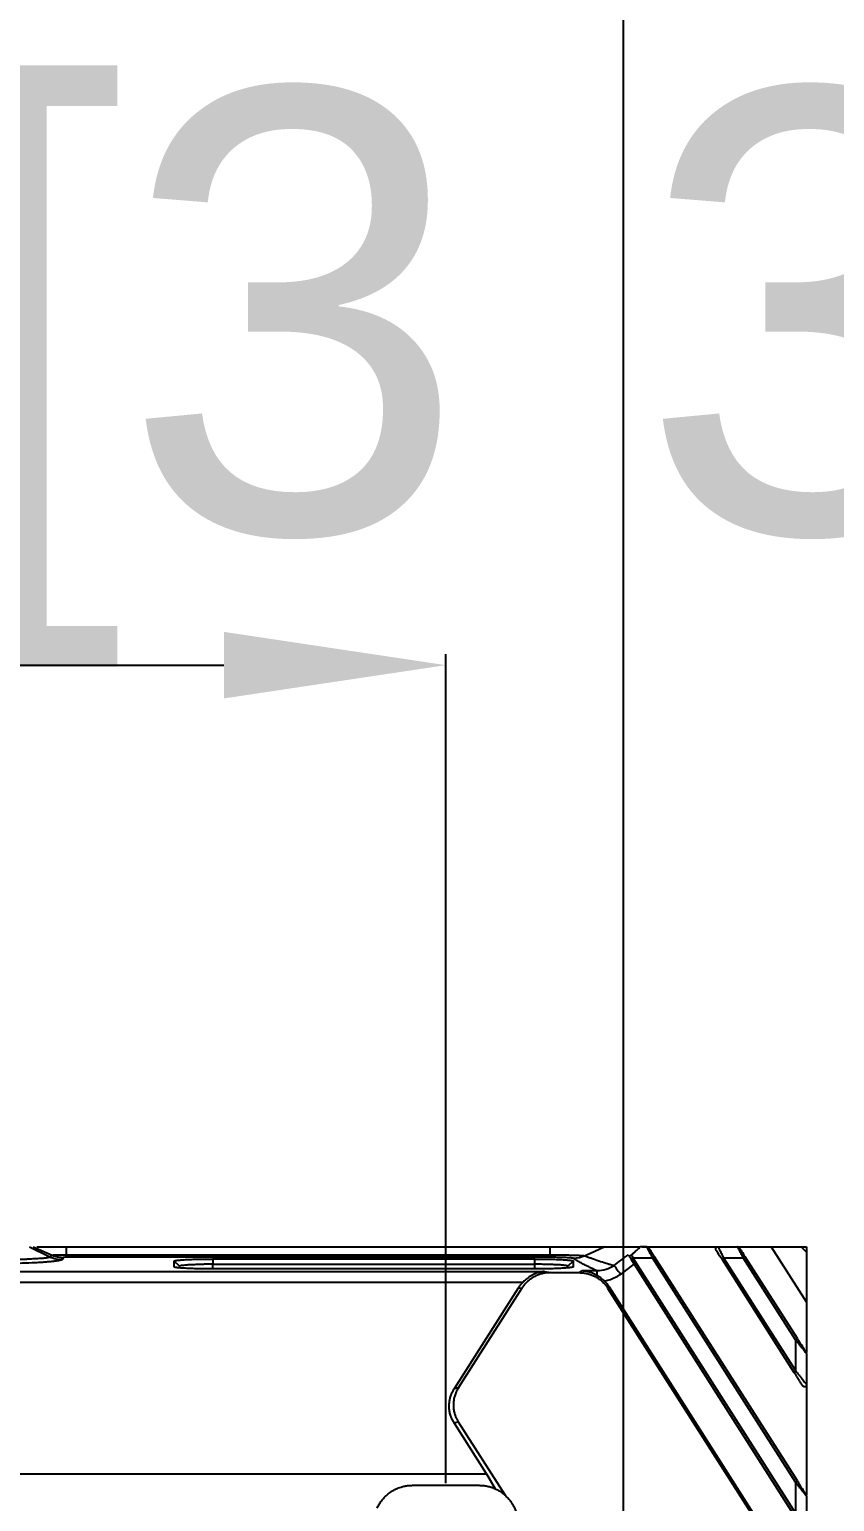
# Model space of a CAD drawing. Header units: millimetres. Extents: x 620 to 19791, y 2539 to 6969.
# Drawn here: x 8759.3 to 8831.8, y 3697.7 to 3830.4 of the extents above; entities that cross this region are included whole.
import ezdxf

# ---------------------------------------------------------------- set-up
doc = ezdxf.new("R2010")
doc.units = ezdxf.units.MM
doc.styles.get("Standard").update_dxf_attribs({"font": 'arial.ttf'})
doc.dimstyles.new('缩小5倍', dxfattribs={"dimtxt": 40, "dimasz": 20, "dimexe": 1, "dimexo": 0.2, "dimgap": 0, "dimtad": 1, "dimtoh": 1, "dimdec": 1, "dimzin": 9, "dimdsep": 46, "dimtxsty": 'Standard', "dimblk": '_FILLED', "dimcen": 0.2, "dimclrd": 256, "dimclre": 256, "dimclrt": 256, "dimadec": 1, "dimazin": 2, "dimtfac": 1, "dimtdec": 1, "dimtofl": 0, "dimtmove": 0, "dimatfit": 3, "dimldrblk": '_FILLED', "dimfxl": 1, "dimtolj": 1, "dimtzin": 0, "dimarcsym": 0})

# ---------------------------------------------------------------- blocks, each defined once
blk = doc.blocks.new('_FILLED')
at = {"color": 0, "linetype": 'ByBlock'}
blk.add_solid([(0, 0), (-1, 0.15), (-1, -0.15)], dxfattribs=at)
blk = doc.blocks.new('*D195')
at = {"lineweight": -2, "transparency": 16777216}
for p, q in [((8813, 3693.19), (8929.91, 3693.19)), ((8928.91, 3673.19), (8928.91, 3430.69)), ((8813, 3410.69), (8929.91, 3410.69))]:
    blk.add_line(p, q, dxfattribs=at)
at = {"layer": 'Defpoints', "color": 0, "transparency": 16777216}
for p in [(8812.8, 3693.19), (8812.8, 3410.69), (8928.91, 3410.69)]:
    blk.add_point(p, dxfattribs=at)
at = {"lineweight": -2, "transparency": 16777216, "xscale": 20, "yscale": 20, "zscale": 20}
for p, rotation in [((8928.91, 3693.19), 90), ((8928.91, 3410.69), 270)]:
    blk.add_blockref('_FILLED', p, dxfattribs=dict(at, rotation=rotation))
at = {"transparency": 16777216, "insert": (8903.01, 3551.94), "char_height": 40, "attachment_point": 5, "rotation": 90}
blk.add_mtext('\\A1;282.5mm [11 1/8"]', dxfattribs=at)
blk = doc.blocks.new('*D196')
at = {"lineweight": -2, "transparency": 16777216}
for p, q in [((8695.8, 3693.39), (8695.8, 3845.1)), ((8812.8, 3693.39), (8812.8, 3845.1)), ((8792.8, 3844.1), (8715.8, 3844.1))]:
    blk.add_line(p, q, dxfattribs=at)
at = {"layer": 'Defpoints', "color": 0, "transparency": 16777216}
for p in [(8695.8, 3844.1), (8695.8, 3693.19), (8812.8, 3693.19)]:
    blk.add_point(p, dxfattribs=at)
at = {"lineweight": -2, "transparency": 16777216, "xscale": 20, "yscale": 20, "zscale": 20, "rotation": 180}
blk.add_blockref('_FILLED', (8695.8, 3844.1), dxfattribs=at)
at = {"lineweight": -2, "transparency": 16777216, "xscale": 20, "yscale": 20, "zscale": 20}
blk.add_blockref('_FILLED', (8812.8, 3844.1), dxfattribs=at)
at = {"transparency": 16777216, "insert": (8754.3, 3869.99), "char_height": 40, "attachment_point": 5}
blk.add_mtext('\\A1;117mm [4 5/8"]', dxfattribs=at)
blk = doc.blocks.new('*D198')
at = {"lineweight": -2, "transparency": 16777216}
for p, q in [((8711.8, 3699.39), (8711.8, 3774.1)), ((8796.8, 3699.39), (8796.8, 3774.1)), ((8731.8, 3773.1), (8776.8, 3773.1))]:
    blk.add_line(p, q, dxfattribs=at)
at = {"layer": 'Defpoints', "color": 0, "transparency": 16777216}
for p in [(8796.8, 3773.1), (8711.8, 3699.19), (8796.8, 3699.19)]:
    blk.add_point(p, dxfattribs=at)
at = {"lineweight": -2, "transparency": 16777216, "xscale": 20, "yscale": 20, "zscale": 20, "rotation": 180}
blk.add_blockref('_FILLED', (8711.8, 3773.1), dxfattribs=at)
at = {"lineweight": -2, "transparency": 16777216, "xscale": 20, "yscale": 20, "zscale": 20}
blk.add_blockref('_FILLED', (8796.8, 3773.1), dxfattribs=at)
at = {"transparency": 16777216, "insert": (8754.3, 3798.99), "char_height": 40, "attachment_point": 5}
blk.add_mtext('\\A1;85mm [3 3/8"]', dxfattribs=at)
blk = doc.blocks.new('*D199')
at = {"lineweight": -2, "transparency": 16777216}
for p, q in [((8800, 3695.69), (9024.03, 3695.69)), ((9023.03, 3428.19), (9023.03, 3675.69)), ((8800, 3408.19), (9024.03, 3408.19))]:
    blk.add_line(p, q, dxfattribs=at)
at = {"layer": 'Defpoints', "color": 0, "transparency": 16777216}
for p in [(8799.8, 3695.69), (9023.03, 3695.69), (8799.8, 3408.19)]:
    blk.add_point(p, dxfattribs=at)
at = {"lineweight": -2, "transparency": 16777216, "xscale": 20, "yscale": 20, "zscale": 20}
for p, rotation in [((9023.03, 3695.69), 90), ((9023.03, 3408.19), 270)]:
    blk.add_blockref('_FILLED', p, dxfattribs=dict(at, rotation=rotation))
at = {"transparency": 16777216, "insert": (8997.13, 3551.94), "char_height": 40, "attachment_point": 5, "rotation": 90}
blk.add_mtext('\\A1;287.5mm [11 3/8"]', dxfattribs=at)
blk = doc.blocks.new('tgd')
at = {"color": 7, "linetype": 'Continuous', "lineweight": 25}
for p, q in [((18372.46, 5051.61), (18374.3, 5050.7)), ((18372.78, 5051.61), (18374.5, 5050.85)), ((18375.77, 5051.61), (18375.77, 5050.88)), ((18375.77, 5051.61), (18419.34, 5051.61)), ((18419.34, 5051.61), (18419.34, 5050.88)), ((18428.09, 5051.61), (18427.48, 5051.61)), ((18427.65, 5051.61), (18428.09, 5051.61)), ((18428.09, 5051.61), (18434.49, 5051.61)), ((18434.49, 5051.61), (18436.27, 5051.61)), ((18436.27, 5051.61), (18439.28, 5051.61)), ((18439.28, 5051.61), (18442.48, 5046.61)), ((18439.28, 5051.61), (18441.98, 5051.61)), ((18441.98, 5051.61), (18442.48, 5051.61)), ((18442.48, 5051.11), (18441.98, 5051.61)), ((18442.48, 5051.61), (18442.48, 5051.11)), ((18375.77, 5050.66), (18375.77, 5050.88)), ((18375.77, 5050.88), (18419.34, 5050.88)), ((18419.35, 5050.66), (18375.77, 5050.66)), ((18385.5, 5049.79), (18385.5, 5050.31)), ((18385.98, 5049.84), (18385.5, 5050.31)), ((18388.98, 5050.5), (18417.98, 5050.5)), ((18388.98, 5050.5), (18388.98, 5050.02)), ((18417.98, 5050.02), (18417.98, 5050.5)), ((18421.45, 5050.31), (18420.98, 5049.84)), ((18421.45, 5050.31), (18421.45, 5049.79)), ((18426.65, 5050.5), (18441.31, 5027.49)), ((18426.82, 5050.61), (18428.6, 5050.61)), ((18426.82, 5050.61), (18441.48, 5027.6)), ((18441.48, 5030.39), (18428.6, 5050.61)), ((18441.65, 5030.5), (18428.77, 5050.71)), ((18434.83, 5050.5), (18441.31, 5040.33)), ((18435, 5050.61), (18436.78, 5050.61)), ((18435, 5050.61), (18441.48, 5040.44)), ((18441.48, 5043.23), (18436.78, 5050.61)), ((18441.65, 5043.34), (18436.95, 5050.71)), ((18442.48, 5051.11), (18442.48, 5046.61)), ((18316.07, 5049.37), (18418.88, 5049.37)), ((18388.98, 5050.02), (18417.98, 5050.02)), ((18417.98, 5049.61), (18388.98, 5049.61)), ((18418.88, 5049.37), (18419.44, 5049.27)), ((18419.44, 5049.27), (18422.03, 5049.27)), ((18422.03, 5049.27), (18422.23, 5049.42)), ((18423.61, 5049.42), (18422.23, 5049.42)), ((18423.61, 5049.02), (18423.61, 5049.42)), ((18426.94, 5050.05), (18425.73, 5049.13)), ((18416.89, 5048.37), (18318.06, 5048.37)), ((18410.75, 5038.84), (18416.53, 5047.91)), ((18416.82, 5047.86), (18411.12, 5038.92)), ((18416.53, 5047.91), (18416.82, 5047.86)), ((18424.69, 5047.99), (18424.55, 5047.88)), ((18424.55, 5047.88), (18438.33, 5026.26)), ((18424.69, 5047.99), (18439.62, 5024.56)), ((18442.48, 5046.61), (18442.48, 5042.07)), ((18441.48, 5043.23), (18441.48, 5040.44)), ((18442.48, 5041.98), (18442.48, 5042.07)), ((18442.48, 5041.98), (18442.48, 5039.18)), ((18410.75, 5038.84), (18411.12, 5038.92)), ((18442.48, 5039.18), (18442.48, 5029.23)), ((18410.72, 5035.74), (18411.1, 5035.83)), ((18413.65, 5031.15), (18410.72, 5035.74)), ((18411.1, 5035.83), (18415.31, 5029.21)), ((18339.72, 5031.15), (18413.65, 5031.15)), ((18413.65, 5031.15), (18414.41, 5029.8)), ((18441.48, 5030.39), (18441.48, 5027.6)), ((18406.98, 5030.11), (18412.98, 5030.11)), ((18442.48, 5029.13), (18442.48, 5029.23)), ((18442.48, 5029.13), (18442.48, 5026.34))]:
    blk.add_line(p, q, dxfattribs=at)
at = {"color": 8, "linetype": 'Continuous', "lineweight": 25}
for p, q in [((18388.98, 5049.61), (18388.98, 5050.02)), ((18417.98, 5049.61), (18417.98, 5050.02))]:
    blk.add_line(p, q, dxfattribs=at)
at = {"color": 7, "linetype": 'Continuous', "lineweight": 25, "flags": 128}
for points in [[(18424.29, 5051.61), (18423.4, 5051.19), (18422.52, 5050.78)], [(18428.77, 5050.71), (18428.76, 5050.71), (18428.75, 5050.71), (18428.74, 5050.7), (18428.72, 5050.68), (18428.69, 5050.67), (18428.66, 5050.65), (18428.63, 5050.63), (18428.6, 5050.61)]]:
    blk.add_lwpolyline(points, dxfattribs=at)
at = {"color": 7, "linetype": 'Continuous', "lineweight": 25}
for points, knots in [([(18373.13, 5051.61), (18373.32, 5051.61), (18373.71, 5051.61), (18374.68, 5051.61), (18375.41, 5051.61), (18375.77, 5051.61)], [0, 0, 0, 0, 0.3214112, 0.6681542, 1, 1, 1, 1]), ([(18419.34, 5051.61), (18419.41, 5051.61), (18419.55, 5051.61), (18419.77, 5051.61), (18419.98, 5051.61), (18420.2, 5051.61), (18420.41, 5051.61), (18420.62, 5051.61), (18420.83, 5051.61), (18421.26, 5051.61), (18421.88, 5051.61), (18422.64, 5051.61), (18423.28, 5051.61), (18423.69, 5051.61), (18423.95, 5051.61), (18424.1, 5051.61), (18424.22, 5051.61), (18424.26, 5051.61), (18424.29, 5051.61)], [0, 0, 0, 0, 0.030431, 0.060693, 0.090844, 0.12094, 0.151038, 0.181195, 0.21147, 0.241917, 0.370935, 0.500028, 0.629045, 0.758138, 0.818818, 0.87905, 0.939291, 1, 1, 1, 1]), ([(18424.29, 5051.61), (18424.72, 5051.61), (18425.79, 5051.61), (18426.85, 5051.61), (18427.48, 5051.61)], [0, 0, 0, 0, 0.410626, 1, 1, 1, 1]), ([(18426.68, 5050.88), (18426.72, 5050.9), (18426.79, 5050.96), (18426.89, 5051.04), (18426.98, 5051.12), (18427.09, 5051.22), (18427.22, 5051.32), (18427.33, 5051.43), (18427.42, 5051.51), (18427.47, 5051.57), (18427.49, 5051.6), (18427.48, 5051.6), (18427.48, 5051.61)], [0, 0, 0, 0, 0.087023, 0.171502, 0.253799, 0.334317, 0.473794, 0.602437, 0.71265, 0.815735, 0.90757, 1, 1, 1, 1]), ([(18428.25, 5051.28), (18428.25, 5051.29), (18428.22, 5051.36), (18428.17, 5051.44), (18428.12, 5051.54), (18428.09, 5051.59), (18428.09, 5051.6), (18428.09, 5051.61)], [0, 0, 0, 0, 0.036007, 0.300899, 0.545076, 0.770137, 1, 1, 1, 1]), ([(18428.09, 5051.61), (18428.12, 5051.61), (18428.16, 5051.6), (18428.22, 5051.56), (18428.24, 5051.54), (18428.26, 5051.51)], [0, 0, 0, 0, 0.5, 0.5, 1, 1, 1, 1]), ([(18434.32, 5051.3), (18434.32, 5051.31), (18434.31, 5051.33), (18434.3, 5051.36), (18434.29, 5051.42), (18434.3, 5051.49), (18434.35, 5051.55), (18434.39, 5051.58), (18434.44, 5051.6), (18434.48, 5051.6), (18434.49, 5051.61)], [0, 0, 0, 0, 0.077579, 0.154133, 0.231803, 0.498692, 0.631109, 0.768426, 0.882726, 1, 1, 1, 1]), ([(18434.49, 5051.61), (18434.49, 5051.61), (18434.49, 5051.6), (18434.5, 5051.59), (18434.51, 5051.58), (18434.52, 5051.56), (18434.54, 5051.52), (18434.58, 5051.44), (18434.64, 5051.32), (18434.72, 5051.17), (18434.8, 5051), (18434.9, 5050.81), (18434.96, 5050.68), (18435, 5050.61)], [0, 0, 0, 0, 0.04732, 0.094848, 0.142655, 0.190814, 0.239396, 0.356488, 0.482454, 0.602276, 0.736363, 0.846018, 1, 1, 1, 1]), ([(18436.43, 5051.28), (18436.43, 5051.29), (18436.4, 5051.36), (18436.36, 5051.44), (18436.3, 5051.54), (18436.28, 5051.59), (18436.27, 5051.6), (18436.27, 5051.61)], [0, 0, 0, 0, 0.0360348, 0.3009193, 0.5450949, 0.7701467, 1, 1, 1, 1]), ([(18436.27, 5051.61), (18436.31, 5051.61), (18436.34, 5051.6), (18436.4, 5051.56), (18436.43, 5051.54), (18436.44, 5051.51)], [0, 0, 0, 0, 0.5, 0.5, 1, 1, 1, 1]), ([(18375.4, 5050.45), (18375.4, 5050.44), (18375.39, 5050.43), (18375.36, 5050.42), (18375.33, 5050.4), (18375.29, 5050.39), (18375.24, 5050.38), (18375.18, 5050.36), (18375.11, 5050.35), (18375.03, 5050.33), (18374.94, 5050.32), (18374.84, 5050.31), (18374.67, 5050.29), (18374.41, 5050.26), (18374, 5050.22), (18373.54, 5050.19), (18372.83, 5050.15), (18371.82, 5050.11), (18370.46, 5050.07), (18368.98, 5050.05), (18367.46, 5050.04), (18365.93, 5050.05), (18364.46, 5050.08), (18363.1, 5050.11), (18362.1, 5050.16), (18361.4, 5050.19), (18360.94, 5050.23), (18360.54, 5050.26), (18360.24, 5050.29), (18360.02, 5050.32), (18359.87, 5050.34), (18359.74, 5050.37), (18359.65, 5050.39), (18359.58, 5050.42), (18359.57, 5050.44), (18359.56, 5050.45)], [0, 0, 0, 0, 0.011264, 0.022472, 0.033637, 0.044773, 0.055893, 0.067011, 0.07814, 0.089294, 0.100487, 0.111731, 0.12304, 0.154298, 0.185461, 0.21707, 0.248645, 0.312499, 0.37544, 0.437876, 0.500787, 0.563732, 0.626429, 0.689425, 0.752866, 0.784285, 0.815755, 0.846801, 0.878018, 0.898519, 0.918843, 0.939072, 0.959287, 0.97957, 1, 1, 1, 1]), ([(18360.65, 5050.7), (18360.66, 5050.7), (18360.67, 5050.69), (18360.7, 5050.68), (18360.73, 5050.67), (18360.78, 5050.66), (18360.83, 5050.65), (18360.89, 5050.64), (18360.95, 5050.63), (18361.03, 5050.62), (18361.11, 5050.61), (18361.2, 5050.6), (18361.29, 5050.59), (18361.39, 5050.58), (18361.5, 5050.57), (18361.61, 5050.56), (18361.72, 5050.56), (18361.84, 5050.55), (18361.97, 5050.54), (18362.1, 5050.53), (18362.23, 5050.53), (18362.37, 5050.52), (18362.51, 5050.51), (18362.65, 5050.51), (18362.8, 5050.5), (18362.95, 5050.49), (18363.1, 5050.49), (18363.26, 5050.48), (18363.41, 5050.48), (18363.57, 5050.47), (18363.73, 5050.47), (18363.89, 5050.46), (18364.05, 5050.46), (18364.21, 5050.46), (18364.37, 5050.45), (18364.53, 5050.45), (18364.7, 5050.45), (18364.86, 5050.44), (18365.02, 5050.44), (18365.18, 5050.44), (18365.34, 5050.43), (18365.51, 5050.43), (18365.67, 5050.43), (18365.82, 5050.43), (18365.98, 5050.43), (18366.14, 5050.43), (18366.29, 5050.42), (18366.45, 5050.42), (18366.6, 5050.42), (18366.75, 5050.42), (18366.9, 5050.42), (18367.05, 5050.42), (18367.19, 5050.42), (18367.34, 5050.42), (18367.54, 5050.42), (18367.81, 5050.42), (18368.14, 5050.42), (18368.49, 5050.42), (18368.84, 5050.43), (18369.19, 5050.43), (18369.55, 5050.43), (18369.91, 5050.44), (18370.27, 5050.45), (18370.63, 5050.45), (18370.99, 5050.46), (18371.34, 5050.47), (18371.69, 5050.48), (18372.02, 5050.49), (18372.35, 5050.51), (18372.66, 5050.52), (18372.95, 5050.54), (18373.22, 5050.56), (18373.47, 5050.57), (18373.69, 5050.59), (18373.88, 5050.61), (18374.04, 5050.63), (18374.17, 5050.66), (18374.26, 5050.68), (18374.29, 5050.69), (18374.3, 5050.7)], [0, 0, 0, 0, 0.012025, 0.023957, 0.03579, 0.047522, 0.059152, 0.070683, 0.082114, 0.093445, 0.104674, 0.115804, 0.126834, 0.137764, 0.148595, 0.159327, 0.169959, 0.180493, 0.190928, 0.201261, 0.211495, 0.221631, 0.231667, 0.241605, 0.251444, 0.261182, 0.270821, 0.280361, 0.289801, 0.299141, 0.308381, 0.317521, 0.326562, 0.335503, 0.344344, 0.353085, 0.361725, 0.370266, 0.378705, 0.387045, 0.395284, 0.403422, 0.41146, 0.419396, 0.427232, 0.434968, 0.442602, 0.450135, 0.457567, 0.464898, 0.472128, 0.479257, 0.486285, 0.493211, 0.500036, 0.51585, 0.532106, 0.548801, 0.565937, 0.583511, 0.601524, 0.619974, 0.638861, 0.658184, 0.677943, 0.698136, 0.718762, 0.739822, 0.761314, 0.783238, 0.805594, 0.828382, 0.851601, 0.875253, 0.899338, 0.923858, 0.948814, 0.974211, 1, 1, 1, 1]), ([(18374.5, 5050.85), (18374.52, 5050.86), (18374.67, 5050.87), (18375.13, 5050.88), (18375.45, 5050.88), (18375.77, 5050.88)], [0, 0, 0, 0, 0.5, 0.5, 1, 1, 1, 1]), ([(18374.5, 5050.85), (18374.55, 5050.83), (18374.64, 5050.79), (18374.78, 5050.75), (18374.92, 5050.71), (18375.06, 5050.68), (18375.21, 5050.66), (18375.36, 5050.64), (18375.46, 5050.64), (18375.5, 5050.64)], [0, 0, 0, 0, 0.141921, 0.284548, 0.427649, 0.570985, 0.714314, 0.857398, 1, 1, 1, 1]), ([(18375.5, 5050.64), (18375.49, 5050.61), (18375.46, 5050.54), (18375.42, 5050.48), (18375.4, 5050.45)], [0, 0, 0, 0, 0.489877, 1, 1, 1, 1]), ([(18375.77, 5050.66), (18375.75, 5050.66), (18375.72, 5050.66), (18375.67, 5050.65), (18375.63, 5050.65), (18375.59, 5050.65), (18375.55, 5050.65), (18375.52, 5050.65), (18375.51, 5050.64), (18375.51, 5050.64), (18375.5, 5050.64)], [0, 0, 0, 0, 0.121929, 0.239706, 0.358033, 0.481549, 0.603716, 0.727855, 0.862238, 1, 1, 1, 1]), ([(18385.5, 5050.31), (18385.5, 5050.32), (18385.51, 5050.32), (18385.52, 5050.33), (18385.55, 5050.34), (18385.59, 5050.35), (18385.63, 5050.36), (18385.69, 5050.37), (18385.82, 5050.39), (18386.07, 5050.41), (18386.5, 5050.44), (18387.04, 5050.47), (18387.55, 5050.48), (18387.98, 5050.49), (18388.31, 5050.49), (18388.64, 5050.5), (18388.87, 5050.5), (18388.98, 5050.5)], [0, 0, 0, 0, 0.035364, 0.070508, 0.105542, 0.140575, 0.175717, 0.211077, 0.246761, 0.374243, 0.499997, 0.625683, 0.753233, 0.815389, 0.876846, 0.938186, 1, 1, 1, 1]), ([(18417.98, 5050.5), (18418.04, 5050.5), (18418.17, 5050.5), (18418.36, 5050.49), (18418.55, 5050.49), (18418.74, 5050.49), (18418.93, 5050.49), (18419.11, 5050.49), (18419.45, 5050.48), (18419.92, 5050.47), (18420.45, 5050.44), (18420.89, 5050.41), (18421.16, 5050.39), (18421.31, 5050.37), (18421.39, 5050.35), (18421.44, 5050.33), (18421.45, 5050.32), (18421.45, 5050.31)], [0, 0, 0, 0, 0.035392, 0.070556, 0.105601, 0.140636, 0.175771, 0.211116, 0.246777, 0.374216, 0.499993, 0.625634, 0.753236, 0.815432, 0.8769, 0.938227, 1, 1, 1, 1]), ([(18419.34, 5050.88), (18419.39, 5050.88), (18419.5, 5050.88), (18419.66, 5050.88), (18419.82, 5050.88), (18419.99, 5050.88), (18420.23, 5050.88), (18420.5, 5050.87), (18420.78, 5050.87), (18421.11, 5050.86), (18421.37, 5050.85), (18421.66, 5050.85), (18421.85, 5050.84), (18422.05, 5050.83), (18422.18, 5050.82), (18422.29, 5050.81), (18422.39, 5050.8), (18422.47, 5050.79), (18422.5, 5050.79), (18422.52, 5050.78)], [0, 0, 0, 0, 0.034258, 0.068567, 0.102891, 0.137208, 0.181484, 0.261597, 0.319295, 0.377755, 0.502298, 0.535687, 0.629428, 0.68744, 0.750553, 0.801073, 0.859498, 0.925865, 1, 1, 1, 1]), ([(18419.34, 5050.88), (18419.34, 5050.86), (18419.34, 5050.82), (18419.34, 5050.77), (18419.34, 5050.72), (18419.34, 5050.69), (18419.34, 5050.67), (18419.35, 5050.66), (18419.35, 5050.66)], [0, 0, 0, 0, 0.164972, 0.330618, 0.496943, 0.663946, 0.831631, 1, 1, 1, 1]), ([(18421.48, 5050.55), (18421.48, 5050.55), (18421.47, 5050.56), (18421.45, 5050.56), (18421.42, 5050.57), (18421.38, 5050.58), (18421.33, 5050.58), (18421.24, 5050.6), (18421.09, 5050.61), (18420.82, 5050.63), (18420.5, 5050.64), (18420.18, 5050.65), (18419.88, 5050.65), (18419.62, 5050.66), (18419.44, 5050.66), (18419.35, 5050.66)], [0, 0, 0, 0, 0.041608, 0.082916, 0.124078, 0.165253, 0.2066, 0.248274, 0.373041, 0.497845, 0.623172, 0.748533, 0.832555, 0.915925, 1, 1, 1, 1]), ([(18423.61, 5049.42), (18423.51, 5049.47), (18423.3, 5049.57), (18423, 5049.71), (18422.72, 5049.85), (18422.41, 5050.01), (18422.09, 5050.19), (18421.76, 5050.37), (18421.57, 5050.49), (18421.48, 5050.55)], [0, 0, 0, 0, 0.128864, 0.2556755, 0.3804355, 0.5031456, 0.681237, 0.8468527, 1, 1, 1, 1]), ([(18422.52, 5050.78), (18422.52, 5050.78), (18422.55, 5050.77), (18422.59, 5050.75), (18422.68, 5050.71), (18422.78, 5050.68), (18422.88, 5050.64), (18422.98, 5050.61), (18423.27, 5050.51), (18423.75, 5050.34), (18424.26, 5050.18), (18424.61, 5050.07), (18424.75, 5050.03), (18424.86, 5050), (18424.93, 5049.97), (18424.99, 5049.96), (18425.03, 5049.94), (18425.07, 5049.93), (18425.11, 5049.93), (18425.12, 5049.92), (18425.13, 5049.92)], [0, 0, 0, 0, 0.007841, 0.031241, 0.062475, 0.124955, 0.156196, 0.18744, 0.249931, 0.49993, 0.749958, 0.823994, 0.874971, 0.906396, 0.937478, 0.953102, 0.968728, 0.984363, 0.993729, 1, 1, 1, 1]), ([(18425.13, 5049.92), (18425.34, 5050.08), (18425.77, 5050.4), (18426.19, 5050.72), (18426.4, 5050.89)], [0, 0, 0, 0, 0.497013, 1, 1, 1, 1]), ([(18426.4, 5050.89), (18426.42, 5050.86), (18426.45, 5050.82), (18426.48, 5050.77), (18426.49, 5050.75)], [0, 0, 0, 0, 0.507372, 1, 1, 1, 1]), ([(18426.49, 5050.75), (18426.49, 5050.75), (18426.49, 5050.75), (18426.5, 5050.75), (18426.52, 5050.76), (18426.53, 5050.77), (18426.54, 5050.77)], [0, 0, 0, 0, 0.259642, 0.506999, 0.750769, 1, 1, 1, 1]), ([(18426.54, 5050.77), (18426.55, 5050.78), (18426.56, 5050.79), (18426.6, 5050.81), (18426.64, 5050.84), (18426.67, 5050.86), (18426.68, 5050.88)], [0, 0, 0, 0, 0.2129773, 0.4188488, 0.7070746, 1, 1, 1, 1]), ([(18426.82, 5050.61), (18426.78, 5050.58), (18426.73, 5050.55), (18426.67, 5050.51), (18426.65, 5050.5), (18426.65, 5050.5)], [0, 0, 0, 0, 0.5, 0.5, 1, 1, 1, 1]), ([(18428.77, 5050.71), (18428.75, 5050.74), (18428.71, 5050.8), (18428.64, 5050.92), (18428.52, 5051.1), (18428.41, 5051.28), (18428.33, 5051.41), (18428.29, 5051.47), (18428.26, 5051.51), (18428.26, 5051.51), (18428.26, 5051.51)], [0, 0, 0, 0, 0.072505, 0.158025, 0.302179, 0.564612, 0.694081, 0.795616, 0.907244, 1, 1, 1, 1]), ([(18434.83, 5050.5), (18434.71, 5050.69), (18434.58, 5050.89), (18434.44, 5051.12), (18434.4, 5051.18), (18434.34, 5051.27), (18434.32, 5051.3), (18434.32, 5051.3)], [0, 0, 0, 0, 0.5, 0.5, 0.75, 0.75, 1, 1, 1, 1]), ([(18435, 5050.61), (18434.96, 5050.58), (18434.91, 5050.55), (18434.85, 5050.51), (18434.83, 5050.5), (18434.83, 5050.5)], [0, 0, 0, 0, 0.5, 0.5, 1, 1, 1, 1]), ([(18436.95, 5050.71), (18436.93, 5050.74), (18436.89, 5050.8), (18436.82, 5050.92), (18436.7, 5051.1), (18436.59, 5051.28), (18436.51, 5051.41), (18436.47, 5051.47), (18436.44, 5051.51), (18436.44, 5051.51), (18436.44, 5051.51)], [0, 0, 0, 0, 0.072505, 0.158025, 0.302179, 0.564612, 0.694081, 0.795616, 0.907244, 1, 1, 1, 1]), ([(18436.95, 5050.71), (18436.95, 5050.71), (18436.93, 5050.7), (18436.87, 5050.66), (18436.82, 5050.63), (18436.78, 5050.61)], [0, 0, 0, 0, 0.5, 0.5, 1, 1, 1, 1]), ([(18388.98, 5049.61), (18388.91, 5049.61), (18388.79, 5049.61), (18388.59, 5049.61), (18388.4, 5049.61), (18388.22, 5049.61), (18388.03, 5049.61), (18387.85, 5049.62), (18387.51, 5049.62), (18387.04, 5049.64), (18386.5, 5049.66), (18386.07, 5049.69), (18385.8, 5049.71), (18385.64, 5049.74), (18385.56, 5049.75), (18385.51, 5049.77), (18385.51, 5049.78), (18385.5, 5049.79)], [0, 0, 0, 0, 0.035368, 0.070515, 0.10555, 0.140582, 0.175723, 0.211079, 0.246758, 0.374229, 0.499991, 0.625647, 0.75326, 0.81545, 0.876913, 0.938234, 1, 1, 1, 1]), ([(18388.98, 5050.02), (18388.93, 5050.02), (18388.81, 5050.02), (18388.62, 5050.02), (18388.41, 5050.02), (18388.15, 5050.02), (18387.83, 5050.01), (18387.39, 5049.99), (18387.03, 5049.98), (18386.75, 5049.96), (18386.54, 5049.95), (18386.37, 5049.93), (18386.24, 5049.92), (18386.12, 5049.9), (18386.03, 5049.88), (18385.98, 5049.86), (18385.98, 5049.84), (18385.98, 5049.84)], [0, 0, 0, 0, 0.027364, 0.078345, 0.122786, 0.160531, 0.248365, 0.339859, 0.470594, 0.530583, 0.58797, 0.684431, 0.732036, 0.781759, 0.877832, 0.950562, 1, 1, 1, 1]), ([(18419.44, 5049.27), (18419.38, 5049.27), (18419.26, 5049.26), (18419.08, 5049.25), (18418.91, 5049.23), (18418.74, 5049.19), (18418.57, 5049.15), (18418.41, 5049.1), (18418.24, 5049.04), (18418.08, 5048.97), (18417.88, 5048.87), (18417.66, 5048.73), (18417.41, 5048.55), (18417.19, 5048.34), (18416.99, 5048.11), (18416.87, 5047.94), (18416.82, 5047.86)], [0, 0, 0, 0, 0.057364, 0.114084, 0.170327, 0.226264, 0.282072, 0.337925, 0.394, 0.450471, 0.507507, 0.6081, 0.706617, 0.804074, 0.901518, 1, 1, 1, 1]), ([(18418.88, 5049.37), (18418.84, 5049.37), (18418.75, 5049.36), (18418.63, 5049.35), (18418.52, 5049.33), (18418.42, 5049.31), (18418.27, 5049.27), (18418.07, 5049.2), (18417.83, 5049.09), (18417.6, 5048.96), (18417.4, 5048.82), (18417.21, 5048.68), (18417.04, 5048.53), (18416.94, 5048.42), (18416.89, 5048.37)], [0, 0, 0, 0, 0.066043, 0.124977, 0.176801, 0.221516, 0.259124, 0.393832, 0.512456, 0.62351, 0.727348, 0.824366, 0.915051, 1, 1, 1, 1]), ([(18420.98, 5049.84), (18420.98, 5049.84), (18420.97, 5049.85), (18420.96, 5049.86), (18420.93, 5049.87), (18420.88, 5049.89), (18420.81, 5049.9), (18420.69, 5049.92), (18420.55, 5049.94), (18420.38, 5049.95), (18420.18, 5049.97), (18419.89, 5049.98), (18419.49, 5050), (18419.07, 5050.01), (18418.72, 5050.02), (18418.47, 5050.02), (18418.22, 5050.02), (18418.06, 5050.02), (18417.98, 5050.02)], [0, 0, 0, 0, 0.035973, 0.072421, 0.109355, 0.146779, 0.230201, 0.280704, 0.345192, 0.409569, 0.47699, 0.54824, 0.66481, 0.78502, 0.840096, 0.89657, 0.948305, 1, 1, 1, 1]), ([(18421.45, 5049.79), (18421.45, 5049.79), (18421.45, 5049.78), (18421.43, 5049.77), (18421.41, 5049.76), (18421.37, 5049.75), (18421.32, 5049.74), (18421.26, 5049.73), (18421.14, 5049.71), (18420.89, 5049.69), (18420.45, 5049.66), (18419.92, 5049.64), (18419.4, 5049.62), (18418.97, 5049.61), (18418.65, 5049.61), (18418.31, 5049.61), (18418.09, 5049.61), (18417.98, 5049.61)], [0, 0, 0, 0, 0.03535, 0.070482, 0.105507, 0.140532, 0.175669, 0.211025, 0.246707, 0.374223, 0.499991, 0.625666, 0.753253, 0.815436, 0.876899, 0.938224, 1, 1, 1, 1]), ([(18422.03, 5049.27), (18422.09, 5049.27), (18422.2, 5049.26), (18422.38, 5049.25), (18422.56, 5049.22), (18422.73, 5049.19), (18422.9, 5049.14), (18423.06, 5049.09), (18423.22, 5049.02), (18423.37, 5048.95), (18423.52, 5048.87), (18423.66, 5048.78), (18423.8, 5048.69), (18423.93, 5048.59), (18424.05, 5048.48), (18424.16, 5048.37), (18424.27, 5048.26), (18424.37, 5048.14), (18424.47, 5048.01), (18424.53, 5047.93), (18424.55, 5047.88)], [0, 0, 0, 0, 0.059709, 0.118925, 0.177649, 0.23588, 0.293621, 0.350871, 0.407632, 0.463905, 0.51969, 0.57499, 0.629803, 0.684133, 0.737979, 0.791343, 0.844226, 0.896629, 0.948553, 1, 1, 1, 1]), ([(18423.61, 5049.02), (18423.57, 5049.04), (18423.5, 5049.08), (18423.38, 5049.14), (18423.25, 5049.2), (18423.11, 5049.25), (18422.92, 5049.32), (18422.63, 5049.39), (18422.38, 5049.41), (18422.23, 5049.42)], [0, 0, 0, 0, 0.084262, 0.173183, 0.266815, 0.365203, 0.468385, 0.691247, 1, 1, 1, 1]), ([(18425.13, 5049.92), (18424.91, 5049.76), (18424.67, 5049.63), (18424.15, 5049.46), (18423.88, 5049.42), (18423.61, 5049.42)], [0, 0, 0, 0, 0.5, 0.5, 1, 1, 1, 1]), ([(18423.61, 5049.02), (18423.66, 5048.99), (18423.76, 5048.93), (18423.9, 5048.83), (18424.04, 5048.72), (18424.17, 5048.61), (18424.25, 5048.53), (18424.29, 5048.49)], [0, 0, 0, 0, 0.2063, 0.410063, 0.610977, 0.808111, 1, 1, 1, 1]), ([(18425.73, 5049.13), (18425.68, 5049.1), (18425.6, 5049.04), (18425.47, 5048.95), (18425.33, 5048.87), (18425.19, 5048.8), (18425.01, 5048.71), (18424.8, 5048.63), (18424.55, 5048.55), (18424.38, 5048.51), (18424.29, 5048.49)], [0, 0, 0, 0, 0.0995979, 0.1991954, 0.298999, 0.3992137, 0.5000423, 0.66711, 0.8334475, 1, 1, 1, 1]), ([(18425.13, 5049.92), (18425.15, 5049.9), (18425.22, 5049.8), (18425.44, 5049.51), (18425.58, 5049.32), (18425.73, 5049.13)], [0, 0, 0, 0, 0.5, 0.5, 1, 1, 1, 1]), ([(18416.53, 5047.91), (18416.56, 5047.95), (18416.61, 5048.03), (18416.7, 5048.15), (18416.79, 5048.26), (18416.86, 5048.33), (18416.89, 5048.37)], [0, 0, 0, 0, 0.249708, 0.499204, 0.749099, 1, 1, 1, 1]), ([(18424.69, 5047.99), (18424.67, 5048.03), (18424.61, 5048.12), (18424.51, 5048.25), (18424.4, 5048.37), (18424.33, 5048.45), (18424.29, 5048.49)], [0, 0, 0, 0, 0.249763, 0.49968, 0.749757, 1, 1, 1, 1]), ([(18441.48, 5043.23), (18441.52, 5043.26), (18441.56, 5043.29), (18441.63, 5043.33), (18441.65, 5043.34), (18441.65, 5043.34)], [0, 0, 0, 0, 0.5, 0.5, 1, 1, 1, 1]), ([(18442.48, 5041.98), (18442.48, 5041.98), (18442.48, 5041.98), (18442.47, 5041.99), (18442.46, 5042), (18442.44, 5042.02), (18442.41, 5042.06), (18442.34, 5042.14), (18442.23, 5042.28), (18442.09, 5042.46), (18441.92, 5042.67), (18441.72, 5042.93), (18441.57, 5043.12), (18441.48, 5043.23)], [0, 0, 0, 0, 0.032526, 0.065417, 0.0989, 0.133188, 0.168481, 0.267866, 0.380644, 0.50535, 0.652148, 0.794989, 1, 1, 1, 1]), ([(18442.46, 5042.07), (18442.45, 5042.07), (18442.45, 5042.08), (18442.42, 5042.12), (18442.38, 5042.19), (18442.3, 5042.31), (18442.21, 5042.46), (18442.1, 5042.63), (18441.97, 5042.84), (18441.84, 5043.04), (18441.73, 5043.21), (18441.67, 5043.3), (18441.65, 5043.34)], [0, 0, 0, 0, 0.048093, 0.101014, 0.198434, 0.302298, 0.407371, 0.537427, 0.66787, 0.824205, 0.922051, 1, 1, 1, 1]), ([(18441.31, 5040.33), (18441.31, 5040.33), (18441.32, 5040.34), (18441.38, 5040.38), (18441.43, 5040.41), (18441.48, 5040.44)], [0, 0, 0, 0, 0.5, 0.5, 1, 1, 1, 1]), ([(18441.31, 5040.33), (18441.33, 5040.29), (18441.39, 5040.21), (18441.49, 5040.05), (18441.61, 5039.86), (18441.74, 5039.66), (18441.85, 5039.48), (18441.95, 5039.32), (18442.02, 5039.21), (18442.06, 5039.15), (18442.09, 5039.11), (18442.11, 5039.08), (18442.11, 5039.08), (18442.11, 5039.07)], [0, 0, 0, 0, 0.0733789, 0.1663169, 0.31685, 0.4437144, 0.5696032, 0.6820862, 0.7982102, 0.8572931, 0.8830754, 0.9588242, 1, 1, 1, 1]), ([(18441.48, 5040.44), (18441.51, 5040.4), (18441.57, 5040.32), (18441.66, 5040.21), (18441.74, 5040.11), (18441.81, 5040.02), (18441.87, 5039.95), (18441.97, 5039.82), (18442.09, 5039.67), (18442.24, 5039.49), (18442.35, 5039.35), (18442.42, 5039.26), (18442.45, 5039.21), (18442.47, 5039.19), (18442.48, 5039.19), (18442.48, 5039.18)], [0, 0, 0, 0, 0.075863, 0.144748, 0.206658, 0.261596, 0.309565, 0.350571, 0.497667, 0.622606, 0.734593, 0.833402, 0.89095, 0.946161, 1, 1, 1, 1]), ([(18410.72, 5035.74), (18410.69, 5035.79), (18410.63, 5035.89), (18410.55, 5036.04), (18410.48, 5036.2), (18410.42, 5036.35), (18410.35, 5036.58), (18410.29, 5036.9), (18410.27, 5037.27), (18410.3, 5037.61), (18410.35, 5037.94), (18410.45, 5038.25), (18410.58, 5038.55), (18410.69, 5038.74), (18410.75, 5038.84)], [0, 0, 0, 0, 0.053507, 0.106096, 0.15795, 0.209259, 0.260221, 0.377884, 0.499202, 0.599454, 0.69839, 0.797284, 0.89741, 1, 1, 1, 1]), ([(18411.12, 5038.92), (18411.09, 5038.87), (18411.03, 5038.77), (18410.94, 5038.6), (18410.87, 5038.44), (18410.8, 5038.27), (18410.75, 5038.09), (18410.71, 5037.92), (18410.68, 5037.74), (18410.66, 5037.56), (18410.65, 5037.31), (18410.67, 5036.98), (18410.73, 5036.64), (18410.83, 5036.34), (18410.95, 5036.08), (18411.05, 5035.91), (18411.1, 5035.83)], [0, 0, 0, 0, 0.05735, 0.113786, 0.169511, 0.224733, 0.279668, 0.334535, 0.389555, 0.444944, 0.500917, 0.622068, 0.739873, 0.824884, 0.911299, 1, 1, 1, 1]), ([(18442.48, 5039.18), (18442.48, 5039.15), (18442.47, 5039.11), (18442.42, 5039.04), (18442.38, 5039.01), (18442.29, 5038.98), (18442.24, 5038.98), (18442.16, 5039.02), (18442.13, 5039.05), (18442.11, 5039.07)], [0, 0, 0, 0, 0.25, 0.25, 0.5, 0.5, 0.75, 0.75, 1, 1, 1, 1]), ([(18441.48, 5030.39), (18441.52, 5030.42), (18441.56, 5030.44), (18441.63, 5030.49), (18441.65, 5030.5), (18441.65, 5030.5)], [0, 0, 0, 0, 0.5, 0.5, 1, 1, 1, 1]), ([(18442.48, 5029.13), (18442.48, 5029.13), (18442.48, 5029.14), (18442.47, 5029.14), (18442.46, 5029.16), (18442.44, 5029.18), (18442.41, 5029.22), (18442.34, 5029.3), (18442.23, 5029.44), (18442.09, 5029.62), (18441.92, 5029.83), (18441.72, 5030.09), (18441.57, 5030.28), (18441.48, 5030.39)], [0, 0, 0, 0, 0.032526, 0.065417, 0.0989, 0.133188, 0.168481, 0.267866, 0.380644, 0.50535, 0.652148, 0.794989, 1, 1, 1, 1]), ([(18442.46, 5029.23), (18442.45, 5029.23), (18442.45, 5029.24), (18442.42, 5029.28), (18442.38, 5029.35), (18442.3, 5029.47), (18442.21, 5029.62), (18442.1, 5029.79), (18441.96, 5030), (18441.84, 5030.2), (18441.73, 5030.37), (18441.67, 5030.46), (18441.65, 5030.5)], [0, 0, 0, 0, 0.047236, 0.101506, 0.199146, 0.303213, 0.408483, 0.538646, 0.668886, 0.82482, 0.922289, 1, 1, 1, 1]), ([(18403.79, 5028.04), (18403.81, 5028.1), (18403.86, 5028.21), (18403.95, 5028.36), (18404.04, 5028.51), (18404.13, 5028.65), (18404.24, 5028.79), (18404.41, 5029), (18404.68, 5029.26), (18405.07, 5029.55), (18405.49, 5029.79), (18405.9, 5029.95), (18406.27, 5030.04), (18406.62, 5030.1), (18406.86, 5030.1), (18406.98, 5030.11)], [0, 0, 0, 0, 0.044819, 0.088986, 0.132601, 0.175772, 0.218606, 0.261217, 0.37899, 0.500399, 0.621763, 0.739274, 0.824536, 0.911143, 1, 1, 1, 1]), ([(18412.98, 5030.11), (18413.04, 5030.1), (18413.16, 5030.1), (18413.35, 5030.09), (18413.53, 5030.06), (18413.71, 5030.03), (18413.89, 5029.99), (18414.07, 5029.93), (18414.24, 5029.87), (18414.35, 5029.82), (18414.41, 5029.8)], [0, 0, 0, 0, 0.126131, 0.251221, 0.375624, 0.499702, 0.623817, 0.748333, 0.87361, 1, 1, 1, 1]), ([(18414.41, 5029.8), (18414.46, 5029.78), (18414.56, 5029.73), (18414.7, 5029.65), (18414.85, 5029.57), (18415, 5029.47), (18415.15, 5029.35), (18415.26, 5029.26), (18415.31, 5029.21)], [0, 0, 0, 0, 0.182504, 0.34954, 0.501488, 0.674858, 0.840615, 1, 1, 1, 1]), ([(18415.31, 5029.21), (18415.36, 5029.17), (18415.45, 5029.08), (18415.58, 5028.94), (18415.71, 5028.8), (18415.82, 5028.65), (18415.96, 5028.45), (18416.09, 5028.21), (18416.23, 5027.92), (18416.29, 5027.72), (18416.33, 5027.62)], [0, 0, 0, 0, 0.1002664, 0.2001041, 0.2998137, 0.3996969, 0.5000539, 0.6668727, 0.8330553, 1, 1, 1, 1])]:
    blk.add_open_spline(points, degree=3, knots=knots, dxfattribs=at)
for points in [[(18374.3, 5050.7), (18374.37, 5050.75), (18374.44, 5050.8), (18374.5, 5050.85)], [(18374.3, 5050.7), (18374.64, 5050.54), (18375.02, 5050.45), (18375.4, 5050.45)], [(18422.52, 5050.78), (18422.2, 5050.63), (18421.83, 5050.55), (18421.48, 5050.55)], [(18426.49, 5050.75), (18426.54, 5050.67), (18426.6, 5050.58), (18426.65, 5050.5)], [(18426.68, 5050.88), (18426.73, 5050.79), (18426.77, 5050.7), (18426.82, 5050.61)]]:
    blk.add_open_spline(points, degree=3, dxfattribs=at)
at = {"color": 8, "linetype": 'Continuous', "lineweight": 25}
for points, knots in [([(18428.6, 5050.61), (18428.53, 5050.74), (18428.4, 5050.99), (18428.3, 5051.19), (18428.25, 5051.28)], [0, 0, 0, 0, 0.549788, 1, 1, 1, 1]), ([(18436.78, 5050.61), (18436.71, 5050.74), (18436.58, 5050.99), (18436.48, 5051.19), (18436.43, 5051.28)], [0, 0, 0, 0, 0.5498069, 1, 1, 1, 1])]:
    blk.add_open_spline(points, degree=3, knots=knots, dxfattribs=at)

msp = doc.modelspace()

# ---------------------------------------------------------------- block references
msp.add_blockref('tgd', (-9613.17641, -1330.91272))

# ---------------------------------------------------------------- dimensions: what is measured, and where the dimension line sits
dim = msp.add_linear_dim(base=(8695.80155, 3844.10057), p1=(8812.80155, 3693.193), p2=(8695.80155, 3693.193), dimstyle='缩小5倍', override={"dimpost": 'mm'})
dim.commit()
dim.dimension.update_dxf_attribs({"geometry": '*D196', "text_midpoint": (8754.30155, 3844.10057), "dimtype": 160})
at = {"color": 1}
dim = msp.add_linear_dim(base=(8796.80155, 3773.09791), p1=(8711.80155, 3699.193), p2=(8796.80155, 3699.193), dimstyle='缩小5倍', override={"dimpost": 'mm'}, dxfattribs=at)
dim.commit()
dim.dimension.update_dxf_attribs({"geometry": '*D198', "text_midpoint": (8754.30155, 3773.09791), "dimtype": 160})
dim = msp.add_linear_dim(base=(9023.02729, 3695.693), p1=(8799.80155, 3408.193), p2=(8799.80155, 3695.693), angle=90, dimstyle='缩小5倍', override={"dimpost": 'mm'}, dxfattribs=at)
dim.commit()
dim.dimension.update_dxf_attribs({"geometry": '*D199', "text_midpoint": (9023.02729, 3551.943), "dimtype": 160})
dim = msp.add_linear_dim(base=(8928.90508, 3410.693), p1=(8812.80155, 3693.193), p2=(8812.80155, 3410.693), angle=90, dimstyle='缩小5倍', override={"dimpost": 'mm'})
dim.commit()
dim.dimension.update_dxf_attribs({"geometry": '*D195', "text_midpoint": (8928.90508, 3551.943), "dimtype": 160})

doc.saveas('drawing.dxf')
